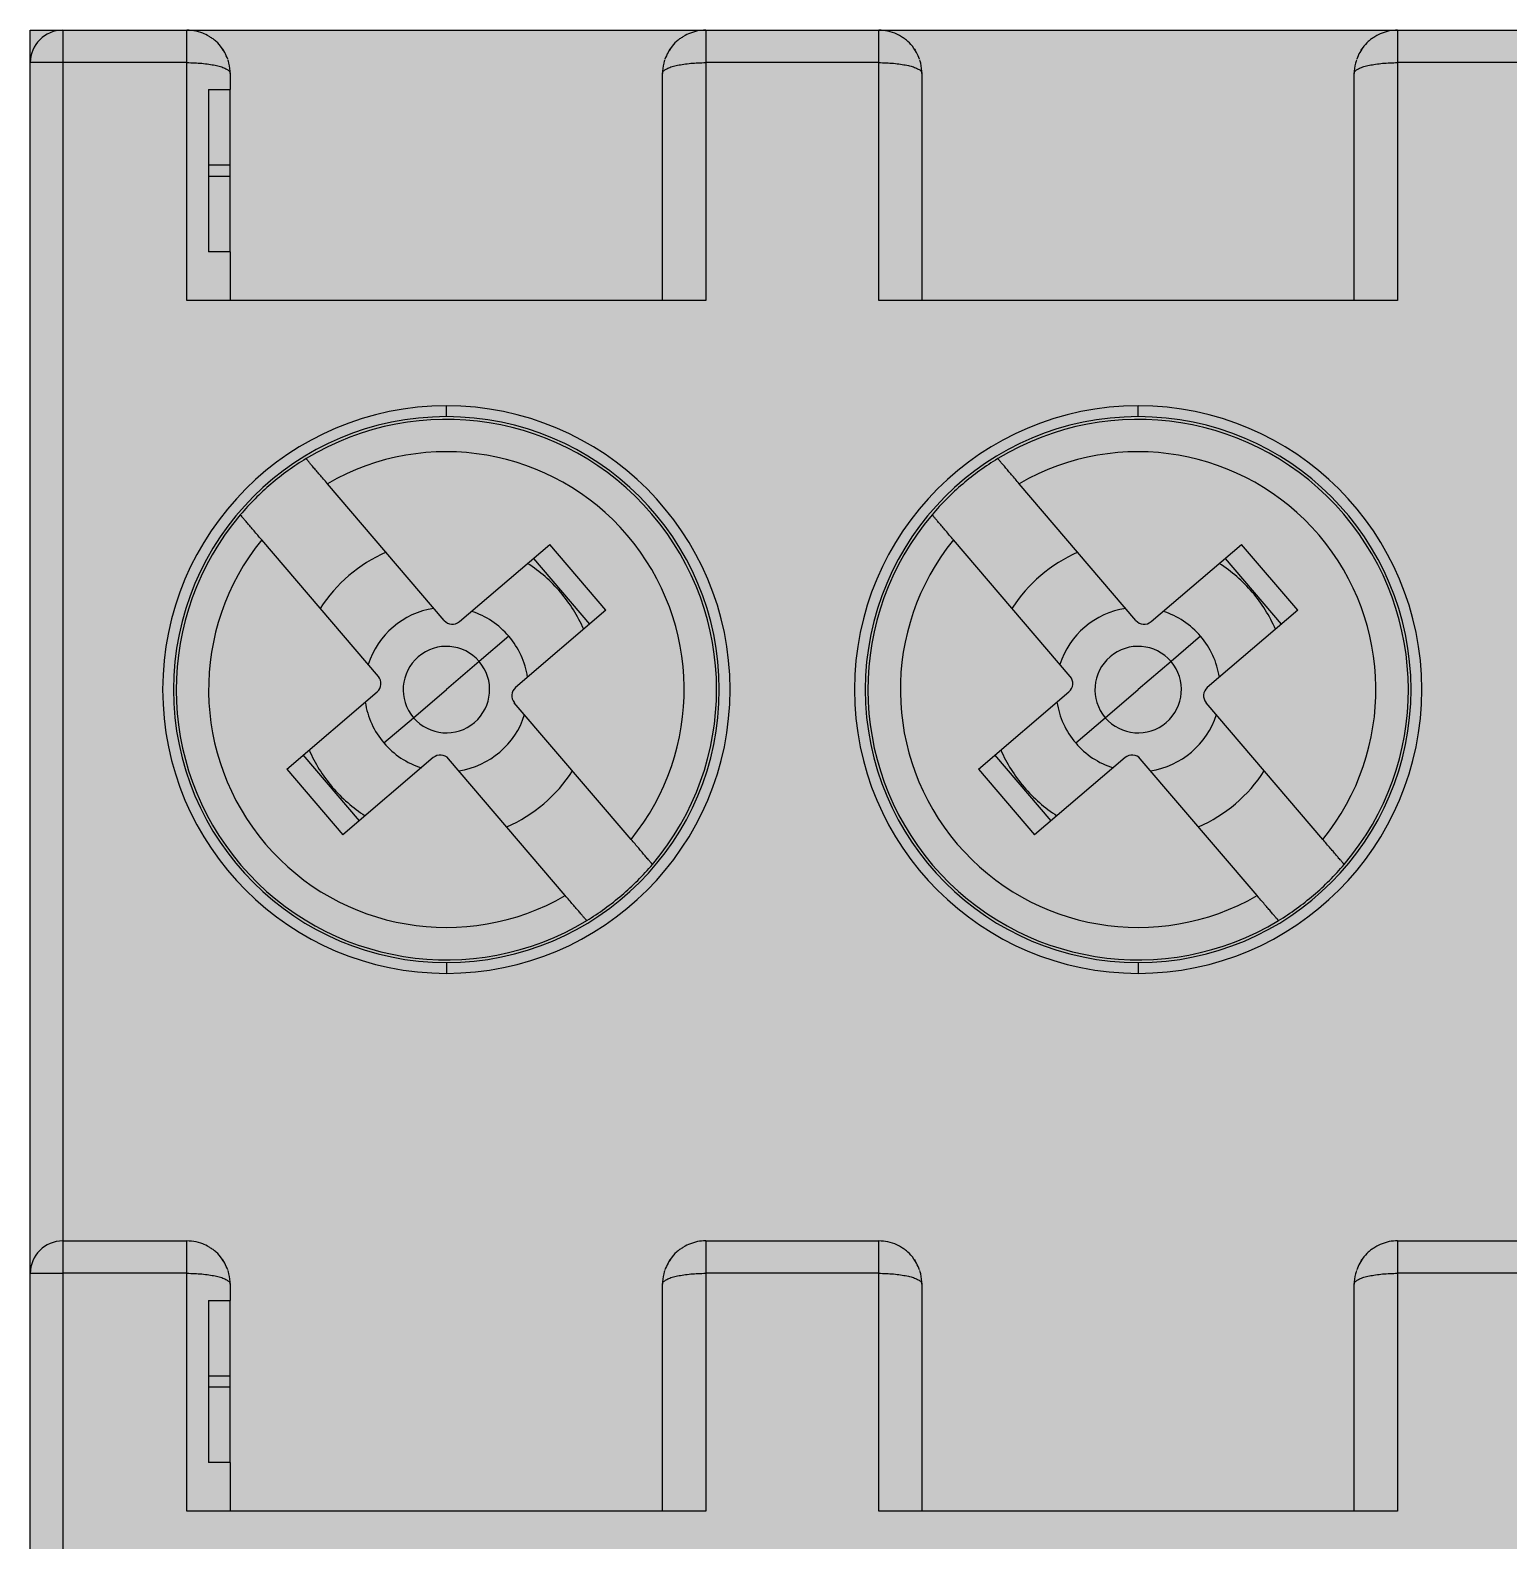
# Model space of a CAD drawing. Extents: x -20 to 2016, y -5898 to 916.
# Drawn here: x 982.65 to 996.33, y 103.18 to 117.16 of the extents above; entities that cross this region are included whole.
import ezdxf

# ---------------------------------------------------------------- set-up
doc = ezdxf.new("R2010")
doc.units = 0
doc.layers.add('MAIN-1', color=7, linetype='Continuous')
doc.layers.add('SYMS', color=7, linetype='Continuous')

msp = doc.modelspace()

# ---------------------------------------------------------------- hatches: boundary and pattern name
at = {"layer": 'SYMS', "true_color": 0x636466}
h = msp.add_hatch(color=251, dxfattribs=at)
h.dxf.hatch_style = 1
h.paths.add_polyline_path([(982.655, 38.159), (1009.555, 38.159), (1009.555, 117.159), (982.655, 117.159)])

# ---------------------------------------------------------------- linework, layer by layer
at = {"layer": 'MAIN-1'}
for p, q in [((982.955, 117.159), (982.955, 116.859)), ((982.955, 117.159), (984.105, 117.159)), ((984.105, 117.159), (988.905, 117.159)), ((984.126, 117.158), (984.105, 117.159)), ((984.105, 116.859), (984.105, 117.159)), ((984.148, 117.157), (984.126, 117.158)), ((984.169, 117.154), (984.148, 117.157)), ((984.19, 117.15), (984.169, 117.154)), ((984.211, 117.144), (984.19, 117.15)), ((984.232, 117.138), (984.211, 117.144)), ((984.253, 117.131), (984.232, 117.138)), ((984.265, 117.126), (984.253, 117.131)), ((984.278, 117.119), (984.265, 117.126)), ((984.296, 117.11), (984.278, 117.119)), ((984.315, 117.099), (984.296, 117.11)), ((988.713, 117.11), (988.694, 117.099)), ((988.731, 117.119), (988.713, 117.11)), ((988.744, 117.125), (988.731, 117.119)), ((988.754, 117.129), (988.744, 117.125)), ((988.772, 117.136), (988.754, 117.129)), ((988.79, 117.142), (988.772, 117.136)), ((988.809, 117.147), (988.79, 117.142)), ((988.828, 117.152), (988.809, 117.147)), ((988.847, 117.155), (988.828, 117.152)), ((988.866, 117.157), (988.847, 117.155)), ((988.885, 117.159), (988.866, 117.157)), ((988.905, 117.159), (988.885, 117.159)), ((988.905, 117.159), (990.505, 117.159)), ((988.905, 117.159), (988.905, 116.859)), ((990.505, 117.159), (995.305, 117.159)), ((990.526, 117.158), (990.505, 117.159)), ((990.505, 116.859), (990.505, 117.159)), ((990.548, 117.157), (990.526, 117.158)), ((990.569, 117.154), (990.548, 117.157)), ((990.59, 117.15), (990.569, 117.154)), ((990.611, 117.144), (990.59, 117.15)), ((990.632, 117.138), (990.611, 117.144)), ((990.653, 117.131), (990.632, 117.138)), ((990.665, 117.126), (990.653, 117.131)), ((990.678, 117.119), (990.665, 117.126)), ((990.696, 117.11), (990.678, 117.119)), ((990.715, 117.099), (990.696, 117.11)), ((995.113, 117.11), (995.094, 117.099)), ((995.131, 117.119), (995.113, 117.11)), ((995.144, 117.125), (995.131, 117.119)), ((995.154, 117.129), (995.144, 117.125)), ((995.172, 117.136), (995.154, 117.129)), ((995.19, 117.142), (995.172, 117.136)), ((995.209, 117.147), (995.19, 117.142)), ((995.228, 117.152), (995.209, 117.147)), ((995.247, 117.155), (995.228, 117.152)), ((995.266, 117.157), (995.247, 117.155)), ((995.285, 117.159), (995.266, 117.157)), ((995.305, 117.159), (995.285, 117.159)), ((995.305, 117.159), (996.905, 117.159)), ((995.305, 117.159), (995.305, 116.859)), ((984.324, 117.093), (984.315, 117.099)), ((984.331, 117.089), (984.324, 117.093)), ((984.339, 117.083), (984.331, 117.089)), ((984.346, 117.078), (984.339, 117.083)), ((984.354, 117.072), (984.346, 117.078)), ((984.361, 117.066), (984.354, 117.072)), ((984.368, 117.06), (984.361, 117.066)), ((984.375, 117.054), (984.368, 117.06)), ((984.389, 117.041), (984.375, 117.054)), ((984.402, 117.027), (984.389, 117.041)), ((984.416, 117.01), (984.402, 117.027)), ((984.431, 116.99), (984.416, 117.01)), ((984.441, 116.975), (984.431, 116.99)), ((984.445, 116.969), (984.435, 116.984)), ((984.435, 116.984), (984.441, 116.975)), ((984.454, 116.954), (984.445, 116.969)), ((988.564, 116.969), (988.556, 116.954)), ((988.574, 116.984), (988.564, 116.969)), ((988.578, 116.99), (988.568, 116.975)), ((988.568, 116.975), (988.574, 116.984)), ((988.594, 117.01), (988.578, 116.99)), ((988.607, 117.027), (988.594, 117.01)), ((988.62, 117.041), (988.607, 117.027)), ((988.634, 117.054), (988.62, 117.041)), ((988.641, 117.06), (988.634, 117.054)), ((988.648, 117.066), (988.641, 117.06)), ((988.656, 117.072), (988.648, 117.066)), ((988.663, 117.078), (988.656, 117.072)), ((988.67, 117.083), (988.663, 117.078)), ((988.678, 117.089), (988.67, 117.083)), ((988.685, 117.093), (988.678, 117.089)), ((988.694, 117.099), (988.685, 117.093)), ((990.724, 117.093), (990.715, 117.099)), ((990.731, 117.089), (990.724, 117.093)), ((990.739, 117.083), (990.731, 117.089)), ((990.746, 117.078), (990.739, 117.083)), ((990.754, 117.072), (990.746, 117.078)), ((990.761, 117.066), (990.754, 117.072)), ((990.768, 117.06), (990.761, 117.066)), ((990.775, 117.054), (990.768, 117.06)), ((990.789, 117.041), (990.775, 117.054)), ((990.802, 117.027), (990.789, 117.041)), ((990.816, 117.01), (990.802, 117.027)), ((990.831, 116.99), (990.816, 117.01)), ((990.841, 116.975), (990.831, 116.99)), ((990.845, 116.969), (990.835, 116.984)), ((990.835, 116.984), (990.841, 116.975)), ((990.854, 116.954), (990.845, 116.969)), ((994.964, 116.969), (994.956, 116.954)), ((994.974, 116.984), (994.964, 116.969)), ((994.978, 116.99), (994.968, 116.975)), ((994.968, 116.975), (994.974, 116.984)), ((994.994, 117.01), (994.978, 116.99)), ((995.007, 117.027), (994.994, 117.01)), ((995.02, 117.041), (995.007, 117.027)), ((995.034, 117.054), (995.02, 117.041)), ((995.041, 117.06), (995.034, 117.054)), ((995.048, 117.066), (995.041, 117.06)), ((995.056, 117.072), (995.048, 117.066)), ((995.063, 117.078), (995.056, 117.072)), ((995.07, 117.083), (995.063, 117.078)), ((995.078, 117.089), (995.07, 117.083)), ((995.085, 117.093), (995.078, 117.089)), ((995.094, 117.099), (995.085, 117.093)), ((982.955, 116.859), (982.655, 116.859)), ((982.955, 116.859), (982.955, 105.959)), ((984.105, 116.859), (982.955, 116.859)), ((984.105, 114.659), (984.105, 116.859)), ((984.105, 116.859), (984.122, 116.859)), ((984.122, 116.859), (984.14, 116.858)), ((984.14, 116.858), (984.157, 116.858)), ((984.157, 116.858), (984.175, 116.857)), ((984.175, 116.857), (984.192, 116.856)), ((984.192, 116.856), (984.209, 116.855)), ((984.209, 116.855), (984.226, 116.854)), ((984.226, 116.854), (984.243, 116.853)), ((984.243, 116.853), (984.259, 116.851)), ((984.259, 116.851), (984.276, 116.849)), ((984.276, 116.849), (984.292, 116.848)), ((984.292, 116.848), (984.307, 116.845)), ((984.307, 116.845), (984.322, 116.843)), ((984.322, 116.843), (984.337, 116.84)), ((984.337, 116.84), (984.351, 116.838)), ((984.351, 116.838), (984.365, 116.835)), ((984.365, 116.835), (984.379, 116.832)), ((984.379, 116.832), (984.391, 116.829)), ((984.391, 116.829), (984.404, 116.826)), ((984.404, 116.826), (984.415, 116.822)), ((984.462, 116.939), (984.454, 116.954)), ((984.469, 116.923), (984.462, 116.939)), ((984.476, 116.907), (984.469, 116.923)), ((984.482, 116.891), (984.476, 116.907)), ((984.488, 116.874), (984.484, 116.885)), ((984.493, 116.854), (984.488, 116.874)), ((984.498, 116.829), (984.493, 116.854)), ((984.502, 116.805), (984.498, 116.829)), ((988.511, 116.829), (988.507, 116.805)), ((988.516, 116.854), (988.511, 116.829)), ((988.521, 116.874), (988.516, 116.854)), ((988.525, 116.885), (988.521, 116.874)), ((988.533, 116.907), (988.527, 116.891)), ((988.54, 116.923), (988.533, 116.907)), ((988.547, 116.939), (988.54, 116.923)), ((988.556, 116.954), (988.547, 116.939)), ((988.594, 116.822), (988.606, 116.826)), ((988.606, 116.826), (988.618, 116.829)), ((988.618, 116.829), (988.631, 116.832)), ((988.631, 116.832), (988.644, 116.835)), ((988.644, 116.835), (988.658, 116.838)), ((988.658, 116.838), (988.672, 116.84)), ((988.672, 116.84), (988.687, 116.843)), ((988.687, 116.843), (988.702, 116.845)), ((988.702, 116.845), (988.718, 116.848)), ((988.718, 116.848), (988.734, 116.849)), ((988.734, 116.849), (988.75, 116.851)), ((988.75, 116.851), (988.766, 116.853)), ((988.766, 116.853), (988.783, 116.854)), ((988.783, 116.854), (988.8, 116.855)), ((988.8, 116.855), (988.817, 116.856)), ((988.817, 116.856), (988.834, 116.857)), ((988.834, 116.857), (988.852, 116.858)), ((988.852, 116.858), (988.869, 116.858)), ((988.869, 116.858), (988.887, 116.859)), ((988.887, 116.859), (988.905, 116.859)), ((990.505, 116.859), (988.905, 116.859)), ((988.905, 116.859), (988.905, 114.659)), ((990.505, 114.659), (990.505, 116.859)), ((990.505, 116.859), (990.522, 116.859)), ((990.522, 116.859), (990.54, 116.858)), ((990.54, 116.858), (990.557, 116.858)), ((990.557, 116.858), (990.575, 116.857)), ((990.575, 116.857), (990.592, 116.856)), ((990.592, 116.856), (990.609, 116.855)), ((990.609, 116.855), (990.626, 116.854)), ((990.626, 116.854), (990.643, 116.853)), ((990.643, 116.853), (990.659, 116.851)), ((990.659, 116.851), (990.676, 116.849)), ((990.676, 116.849), (990.692, 116.848)), ((990.692, 116.848), (990.707, 116.845)), ((990.707, 116.845), (990.722, 116.843)), ((990.722, 116.843), (990.737, 116.84)), ((990.737, 116.84), (990.751, 116.838)), ((990.751, 116.838), (990.765, 116.835)), ((990.765, 116.835), (990.779, 116.832)), ((990.779, 116.832), (990.791, 116.829)), ((990.791, 116.829), (990.804, 116.826)), ((990.804, 116.826), (990.815, 116.822)), ((990.862, 116.939), (990.854, 116.954)), ((990.869, 116.923), (990.862, 116.939)), ((990.876, 116.907), (990.869, 116.923)), ((990.882, 116.891), (990.876, 116.907)), ((990.888, 116.874), (990.884, 116.885)), ((990.893, 116.854), (990.888, 116.874)), ((990.898, 116.829), (990.893, 116.854)), ((990.902, 116.805), (990.898, 116.829)), ((994.911, 116.829), (994.907, 116.805)), ((994.916, 116.854), (994.911, 116.829)), ((994.921, 116.874), (994.916, 116.854)), ((994.925, 116.885), (994.921, 116.874)), ((994.933, 116.907), (994.927, 116.891)), ((994.94, 116.923), (994.933, 116.907)), ((994.947, 116.939), (994.94, 116.923)), ((994.956, 116.954), (994.947, 116.939)), ((994.994, 116.822), (995.006, 116.826)), ((995.006, 116.826), (995.018, 116.829)), ((995.018, 116.829), (995.031, 116.832)), ((995.031, 116.832), (995.044, 116.835)), ((995.044, 116.835), (995.058, 116.838)), ((995.058, 116.838), (995.072, 116.84)), ((995.072, 116.84), (995.087, 116.843)), ((995.087, 116.843), (995.102, 116.845)), ((995.102, 116.845), (995.118, 116.848)), ((995.118, 116.848), (995.134, 116.849)), ((995.134, 116.849), (995.15, 116.851)), ((995.15, 116.851), (995.166, 116.853)), ((995.166, 116.853), (995.183, 116.854)), ((995.183, 116.854), (995.2, 116.855)), ((995.2, 116.855), (995.217, 116.856)), ((995.217, 116.856), (995.234, 116.857)), ((995.234, 116.857), (995.252, 116.858)), ((995.252, 116.858), (995.269, 116.858)), ((995.269, 116.858), (995.287, 116.859)), ((995.287, 116.859), (995.305, 116.859)), ((996.905, 116.859), (995.305, 116.859)), ((995.305, 116.859), (995.305, 114.659)), ((984.415, 116.822), (984.426, 116.819)), ((984.426, 116.819), (984.437, 116.815)), ((984.437, 116.815), (984.446, 116.811)), ((984.446, 116.811), (984.455, 116.807)), ((984.455, 116.807), (984.464, 116.803)), ((984.464, 116.803), (984.471, 116.799)), ((984.471, 116.799), (984.478, 116.795)), ((984.478, 116.795), (984.484, 116.791)), ((984.484, 116.791), (984.49, 116.786)), ((984.49, 116.786), (984.494, 116.782)), ((984.494, 116.782), (984.498, 116.778)), ((984.498, 116.778), (984.501, 116.773)), ((984.501, 116.773), (984.503, 116.769)), ((984.504, 116.78), (984.502, 116.805)), ((984.503, 116.769), (984.504, 116.764)), ((984.505, 116.759), (984.504, 116.78)), ((984.504, 116.764), (984.505, 116.759)), ((984.505, 116.759), (984.505, 116.609)), ((988.507, 116.805), (988.505, 116.78)), ((988.505, 116.78), (988.505, 116.759)), ((988.505, 116.764), (988.506, 116.769)), ((988.505, 116.759), (988.505, 116.764)), ((988.505, 114.659), (988.505, 116.759)), ((988.506, 116.769), (988.508, 116.773)), ((988.508, 116.773), (988.511, 116.778)), ((988.511, 116.778), (988.515, 116.782)), ((988.515, 116.782), (988.519, 116.786)), ((988.519, 116.786), (988.525, 116.791)), ((988.525, 116.791), (988.531, 116.795)), ((988.531, 116.795), (988.538, 116.799)), ((988.538, 116.799), (988.545, 116.803)), ((988.545, 116.803), (988.554, 116.807)), ((988.554, 116.807), (988.563, 116.811)), ((988.563, 116.811), (988.572, 116.815)), ((988.572, 116.815), (988.583, 116.819)), ((988.583, 116.819), (988.594, 116.822)), ((990.815, 116.822), (990.826, 116.819)), ((990.826, 116.819), (990.837, 116.815)), ((990.837, 116.815), (990.846, 116.811)), ((990.846, 116.811), (990.855, 116.807)), ((990.855, 116.807), (990.864, 116.803)), ((990.864, 116.803), (990.871, 116.799)), ((990.871, 116.799), (990.878, 116.795)), ((990.878, 116.795), (990.884, 116.791)), ((990.884, 116.791), (990.89, 116.786)), ((990.89, 116.786), (990.894, 116.782)), ((990.894, 116.782), (990.898, 116.778)), ((990.898, 116.778), (990.901, 116.773)), ((990.901, 116.773), (990.903, 116.769)), ((990.904, 116.78), (990.902, 116.805)), ((990.903, 116.769), (990.904, 116.764)), ((990.905, 116.759), (990.904, 116.78)), ((990.904, 116.764), (990.905, 116.759)), ((990.905, 116.759), (990.905, 114.659)), ((994.907, 116.805), (994.905, 116.78)), ((994.905, 116.78), (994.905, 116.759)), ((994.905, 116.764), (994.906, 116.769)), ((994.905, 116.759), (994.905, 116.764)), ((994.905, 114.659), (994.905, 116.759)), ((994.906, 116.769), (994.908, 116.773)), ((994.908, 116.773), (994.911, 116.778)), ((994.911, 116.778), (994.915, 116.782)), ((994.915, 116.782), (994.919, 116.786)), ((994.919, 116.786), (994.925, 116.791)), ((994.925, 116.791), (994.931, 116.795)), ((994.931, 116.795), (994.938, 116.799)), ((994.938, 116.799), (994.945, 116.803)), ((994.945, 116.803), (994.954, 116.807)), ((994.954, 116.807), (994.963, 116.811)), ((994.963, 116.811), (994.972, 116.815)), ((994.972, 116.815), (994.983, 116.819)), ((994.983, 116.819), (994.994, 116.822)), ((984.305, 116.609), (984.305, 115.109)), ((984.305, 116.609), (984.505, 116.609)), ((984.505, 115.909), (984.505, 116.609)), ((984.505, 115.909), (984.305, 115.909)), ((984.505, 115.809), (984.505, 115.909)), ((984.305, 115.809), (984.505, 115.809)), ((984.505, 115.109), (984.505, 115.809)), ((984.505, 115.109), (984.305, 115.109)), ((984.505, 115.109), (984.505, 114.659)), ((988.905, 114.659), (984.105, 114.659)), ((995.305, 114.659), (990.505, 114.659)), ((986.505, 113.584), (986.505, 113.684)), ((992.905, 113.584), (992.905, 113.684)), ((985.207, 113.195), (985.207, 113.196)), ((985.208, 113.194), (985.207, 113.195)), ((985.207, 113.195), (985.207, 113.195)), ((985.21, 113.192), (985.208, 113.194)), ((985.211, 113.19), (985.21, 113.192)), ((991.607, 113.195), (991.607, 113.196)), ((991.608, 113.194), (991.607, 113.195)), ((991.607, 113.195), (991.607, 113.195)), ((991.61, 113.192), (991.608, 113.194)), ((991.611, 113.19), (991.61, 113.192)), ((985.214, 113.187), (985.211, 113.19)), ((985.216, 113.184), (985.214, 113.187)), ((985.219, 113.181), (985.216, 113.184)), ((985.222, 113.177), (985.219, 113.181)), ((985.226, 113.173), (985.222, 113.177)), ((985.23, 113.168), (985.226, 113.173)), ((985.234, 113.163), (985.23, 113.168)), ((985.239, 113.158), (985.234, 113.163)), ((985.244, 113.152), (985.239, 113.158)), ((985.249, 113.146), (985.244, 113.152)), ((985.255, 113.139), (985.249, 113.146)), ((985.261, 113.132), (985.255, 113.139)), ((985.267, 113.125), (985.261, 113.132)), ((985.274, 113.117), (985.267, 113.125)), ((985.28, 113.109), (985.274, 113.117)), ((985.288, 113.101), (985.28, 113.109)), ((985.295, 113.092), (985.288, 113.101)), ((985.302, 113.083), (985.295, 113.092)), ((985.31, 113.074), (985.302, 113.083)), ((985.318, 113.065), (985.31, 113.074)), ((985.326, 113.056), (985.318, 113.065)), ((985.334, 113.046), (985.326, 113.056)), ((991.614, 113.187), (991.611, 113.19)), ((991.616, 113.184), (991.614, 113.187)), ((991.619, 113.181), (991.616, 113.184)), ((991.622, 113.177), (991.619, 113.181)), ((991.626, 113.173), (991.622, 113.177)), ((991.63, 113.168), (991.626, 113.173)), ((991.634, 113.163), (991.63, 113.168)), ((991.639, 113.158), (991.634, 113.163)), ((991.644, 113.152), (991.639, 113.158)), ((991.649, 113.146), (991.644, 113.152)), ((991.655, 113.139), (991.649, 113.146)), ((991.661, 113.132), (991.655, 113.139)), ((991.667, 113.125), (991.661, 113.132)), ((991.674, 113.117), (991.667, 113.125)), ((991.68, 113.109), (991.674, 113.117)), ((991.687, 113.101), (991.68, 113.109)), ((991.695, 113.092), (991.687, 113.101)), ((991.702, 113.084), (991.695, 113.092)), ((991.71, 113.075), (991.702, 113.084)), ((991.718, 113.065), (991.71, 113.075)), ((991.726, 113.056), (991.718, 113.065)), ((991.734, 113.046), (991.726, 113.056)), ((985.342, 113.037), (985.334, 113.046)), ((985.351, 113.027), (985.342, 113.037)), ((985.359, 113.017), (985.351, 113.027)), ((985.368, 113.007), (985.359, 113.017)), ((985.377, 112.996), (985.368, 113.007)), ((985.386, 112.986), (985.377, 112.996)), ((985.395, 112.975), (985.386, 112.986)), ((985.404, 112.964), (985.395, 112.975)), ((986.484, 111.699), (985.404, 112.964)), ((991.743, 113.036), (991.734, 113.046)), ((991.751, 113.026), (991.743, 113.036)), ((991.76, 113.016), (991.751, 113.026)), ((991.769, 113.006), (991.76, 113.016)), ((991.777, 112.995), (991.769, 113.006)), ((991.786, 112.985), (991.777, 112.995)), ((991.795, 112.975), (991.786, 112.985)), ((991.804, 112.964), (991.795, 112.975)), ((992.884, 111.699), (991.804, 112.964)), ((984.599, 112.675), (984.598, 112.676)), ((984.598, 112.676), (984.598, 112.676)), ((984.6, 112.674), (984.599, 112.675)), ((984.601, 112.673), (984.6, 112.674)), ((984.603, 112.67), (984.601, 112.673)), ((984.605, 112.668), (984.603, 112.67)), ((984.608, 112.665), (984.605, 112.668)), ((984.611, 112.662), (984.608, 112.665)), ((984.614, 112.658), (984.611, 112.662)), ((984.617, 112.654), (984.614, 112.658)), ((984.621, 112.649), (984.617, 112.654)), ((984.626, 112.644), (984.621, 112.649)), ((984.63, 112.638), (984.626, 112.644)), ((984.635, 112.633), (984.63, 112.638)), ((990.999, 112.675), (990.998, 112.676)), ((990.998, 112.676), (990.998, 112.676)), ((991, 112.674), (990.999, 112.675)), ((991.001, 112.673), (991, 112.674)), ((991.003, 112.67), (991.001, 112.673)), ((991.005, 112.668), (991.003, 112.67)), ((991.008, 112.665), (991.005, 112.668)), ((991.011, 112.662), (991.008, 112.665)), ((991.014, 112.658), (991.011, 112.662)), ((991.017, 112.654), (991.014, 112.658)), ((991.021, 112.649), (991.017, 112.654)), ((991.026, 112.644), (991.021, 112.649)), ((991.03, 112.638), (991.026, 112.644)), ((991.035, 112.633), (991.03, 112.638)), ((984.641, 112.626), (984.635, 112.633)), ((984.646, 112.62), (984.641, 112.626)), ((984.652, 112.613), (984.646, 112.62)), ((984.659, 112.605), (984.652, 112.613)), ((984.665, 112.598), (984.659, 112.605)), ((984.672, 112.59), (984.665, 112.598)), ((984.679, 112.581), (984.672, 112.59)), ((984.686, 112.573), (984.679, 112.581)), ((984.694, 112.564), (984.686, 112.573)), ((984.702, 112.555), (984.694, 112.564)), ((984.709, 112.546), (984.702, 112.555)), ((984.717, 112.536), (984.709, 112.546)), ((984.726, 112.527), (984.717, 112.536)), ((984.734, 112.517), (984.726, 112.527)), ((984.742, 112.507), (984.734, 112.517)), ((984.751, 112.497), (984.742, 112.507)), ((984.76, 112.487), (984.751, 112.497)), ((991.041, 112.626), (991.035, 112.633)), ((991.046, 112.62), (991.041, 112.626)), ((991.052, 112.613), (991.046, 112.62)), ((991.059, 112.605), (991.052, 112.613)), ((991.065, 112.598), (991.059, 112.605)), ((991.072, 112.59), (991.065, 112.598)), ((991.079, 112.582), (991.072, 112.59)), ((991.086, 112.573), (991.079, 112.582)), ((991.094, 112.564), (991.086, 112.573)), ((991.101, 112.555), (991.094, 112.564)), ((991.109, 112.546), (991.101, 112.555)), ((991.117, 112.536), (991.109, 112.546)), ((991.126, 112.527), (991.117, 112.536)), ((991.134, 112.517), (991.126, 112.527)), ((991.143, 112.507), (991.134, 112.517)), ((991.151, 112.497), (991.143, 112.507)), ((991.16, 112.486), (991.151, 112.497)), ((984.768, 112.477), (984.76, 112.487)), ((984.777, 112.466), (984.768, 112.477)), ((984.786, 112.456), (984.777, 112.466)), ((984.796, 112.445), (984.786, 112.456)), ((985.876, 111.18), (984.796, 112.445)), ((986.625, 111.688), (987.462, 112.402)), ((987.981, 111.794), (987.462, 112.402)), ((991.169, 112.476), (991.16, 112.486)), ((991.178, 112.466), (991.169, 112.476)), ((991.187, 112.455), (991.178, 112.466)), ((991.196, 112.445), (991.187, 112.455)), ((992.276, 111.18), (991.196, 112.445)), ((993.025, 111.688), (993.862, 112.402)), ((994.381, 111.794), (993.862, 112.402)), ((987.31, 112.272), (987.829, 111.664)), ((993.71, 112.272), (994.229, 111.664)), ((987.981, 111.794), (987.145, 111.079)), ((994.381, 111.794), (993.545, 111.079)), ((987.082, 111.552), (986.809, 111.319)), ((993.482, 111.552), (993.209, 111.319)), ((986.809, 111.319), (986.505, 111.059)), ((993.209, 111.319), (992.905, 111.059)), ((985.028, 110.324), (985.865, 111.039)), ((986.2, 110.799), (986.505, 111.059)), ((991.428, 110.324), (992.265, 111.039)), ((992.6, 110.799), (992.905, 111.059)), ((988.213, 109.673), (987.133, 110.938)), ((994.613, 109.673), (993.533, 110.938)), ((985.927, 110.566), (986.2, 110.799)), ((992.327, 110.566), (992.6, 110.799)), ((985.7, 109.846), (985.18, 110.454)), ((986.384, 110.43), (985.547, 109.716)), ((987.605, 109.154), (986.525, 110.419)), ((992.1, 109.846), (991.58, 110.454)), ((992.784, 110.43), (991.947, 109.716)), ((994.005, 109.154), (992.925, 110.419)), ((985.028, 110.324), (985.547, 109.716)), ((991.428, 110.324), (991.947, 109.716)), ((988.223, 109.662), (988.213, 109.673)), ((988.232, 109.652), (988.223, 109.662)), ((988.241, 109.641), (988.232, 109.652)), ((988.25, 109.631), (988.241, 109.641)), ((988.258, 109.621), (988.25, 109.631)), ((988.267, 109.611), (988.258, 109.621)), ((988.275, 109.601), (988.267, 109.611)), ((988.284, 109.591), (988.275, 109.601)), ((988.292, 109.582), (988.284, 109.591)), ((988.3, 109.572), (988.292, 109.582)), ((988.308, 109.563), (988.3, 109.572)), ((988.315, 109.554), (988.308, 109.563)), ((994.622, 109.663), (994.613, 109.673)), ((994.631, 109.652), (994.622, 109.663)), ((994.64, 109.642), (994.631, 109.652)), ((994.649, 109.632), (994.64, 109.642)), ((994.658, 109.621), (994.649, 109.632)), ((994.667, 109.611), (994.658, 109.621)), ((994.675, 109.601), (994.667, 109.611)), ((994.683, 109.591), (994.675, 109.601)), ((994.692, 109.582), (994.683, 109.591)), ((994.7, 109.572), (994.692, 109.582)), ((994.708, 109.563), (994.7, 109.572)), ((994.716, 109.554), (994.708, 109.563)), ((988.323, 109.545), (988.315, 109.554)), ((988.33, 109.537), (988.323, 109.545)), ((988.337, 109.528), (988.33, 109.537)), ((988.344, 109.52), (988.337, 109.528)), ((988.351, 109.513), (988.344, 109.52)), ((988.357, 109.505), (988.351, 109.513)), ((988.363, 109.498), (988.357, 109.505)), ((988.369, 109.492), (988.363, 109.498)), ((988.374, 109.485), (988.369, 109.492)), ((988.379, 109.48), (988.374, 109.485)), ((988.384, 109.474), (988.379, 109.48)), ((988.388, 109.469), (988.384, 109.474)), ((988.392, 109.464), (988.388, 109.469)), ((988.395, 109.46), (988.392, 109.464)), ((988.399, 109.456), (988.395, 109.46)), ((988.402, 109.453), (988.399, 109.456)), ((988.404, 109.45), (988.402, 109.453)), ((988.406, 109.447), (988.404, 109.45)), ((988.408, 109.445), (988.406, 109.447)), ((988.409, 109.444), (988.408, 109.445)), ((988.41, 109.443), (988.409, 109.444)), ((988.411, 109.442), (988.41, 109.443)), ((988.411, 109.442), (988.411, 109.442)), ((994.723, 109.545), (994.716, 109.554)), ((994.73, 109.536), (994.723, 109.545)), ((994.737, 109.528), (994.73, 109.536)), ((994.744, 109.52), (994.737, 109.528)), ((994.751, 109.513), (994.744, 109.52)), ((994.757, 109.505), (994.751, 109.513)), ((994.763, 109.498), (994.757, 109.505)), ((994.768, 109.492), (994.763, 109.498)), ((994.774, 109.485), (994.768, 109.492)), ((994.779, 109.48), (994.774, 109.485)), ((994.783, 109.474), (994.779, 109.48)), ((994.788, 109.469), (994.783, 109.474)), ((994.792, 109.464), (994.788, 109.469)), ((994.795, 109.46), (994.792, 109.464)), ((994.799, 109.456), (994.795, 109.46)), ((994.802, 109.453), (994.799, 109.456)), ((994.804, 109.45), (994.802, 109.453)), ((994.806, 109.447), (994.804, 109.45)), ((994.808, 109.445), (994.806, 109.447)), ((994.809, 109.444), (994.808, 109.445)), ((994.81, 109.443), (994.809, 109.444)), ((994.811, 109.442), (994.81, 109.443)), ((994.811, 109.442), (994.811, 109.442)), ((987.614, 109.143), (987.605, 109.154)), ((987.623, 109.132), (987.614, 109.143)), ((994.014, 109.143), (994.005, 109.154)), ((994.023, 109.133), (994.014, 109.143)), ((987.632, 109.122), (987.623, 109.132)), ((987.641, 109.111), (987.632, 109.122)), ((987.65, 109.101), (987.641, 109.111)), ((987.658, 109.091), (987.65, 109.101)), ((987.667, 109.081), (987.658, 109.091)), ((987.675, 109.072), (987.667, 109.081)), ((987.683, 109.062), (987.675, 109.072)), ((987.691, 109.053), (987.683, 109.062)), ((987.699, 109.044), (987.691, 109.053)), ((987.707, 109.034), (987.699, 109.044)), ((987.714, 109.026), (987.707, 109.034)), ((987.722, 109.017), (987.714, 109.026)), ((987.729, 109.009), (987.722, 109.017)), ((987.736, 109.001), (987.729, 109.009)), ((987.742, 108.993), (987.736, 109.001)), ((994.032, 109.122), (994.023, 109.133)), ((994.041, 109.112), (994.032, 109.122)), ((994.049, 109.102), (994.041, 109.112)), ((994.058, 109.092), (994.049, 109.102)), ((994.067, 109.082), (994.058, 109.092)), ((994.075, 109.072), (994.067, 109.082)), ((994.083, 109.062), (994.075, 109.072)), ((994.091, 109.053), (994.083, 109.062)), ((994.099, 109.043), (994.091, 109.053)), ((994.107, 109.034), (994.099, 109.043)), ((994.115, 109.025), (994.107, 109.034)), ((994.122, 109.017), (994.115, 109.025)), ((994.129, 109.009), (994.122, 109.017)), ((994.136, 109.001), (994.129, 109.009)), ((994.142, 108.993), (994.136, 109.001)), ((987.748, 108.986), (987.742, 108.993)), ((987.754, 108.979), (987.748, 108.986)), ((987.76, 108.972), (987.754, 108.979)), ((987.765, 108.966), (987.76, 108.972)), ((987.77, 108.96), (987.765, 108.966)), ((987.775, 108.955), (987.77, 108.96)), ((987.779, 108.95), (987.775, 108.955)), ((987.783, 108.945), (987.779, 108.95)), ((987.787, 108.941), (987.783, 108.945)), ((987.79, 108.937), (987.787, 108.941)), ((987.793, 108.934), (987.79, 108.937)), ((987.796, 108.931), (987.793, 108.934)), ((987.798, 108.928), (987.796, 108.931)), ((987.799, 108.926), (987.798, 108.928)), ((987.801, 108.924), (987.799, 108.926)), ((987.802, 108.923), (987.801, 108.924)), ((987.803, 108.922), (987.802, 108.923)), ((987.802, 108.923), (987.802, 108.923)), ((994.148, 108.986), (994.142, 108.993)), ((994.154, 108.979), (994.148, 108.986)), ((994.16, 108.972), (994.154, 108.979)), ((994.165, 108.966), (994.16, 108.972)), ((994.17, 108.96), (994.165, 108.966)), ((994.175, 108.955), (994.17, 108.96)), ((994.179, 108.95), (994.175, 108.955)), ((994.183, 108.945), (994.179, 108.95)), ((994.187, 108.941), (994.183, 108.945)), ((994.19, 108.937), (994.187, 108.941)), ((994.193, 108.933), (994.19, 108.937)), ((994.196, 108.931), (994.193, 108.933)), ((994.198, 108.928), (994.196, 108.931)), ((994.199, 108.926), (994.198, 108.928)), ((994.201, 108.924), (994.199, 108.926)), ((994.202, 108.923), (994.201, 108.924)), ((994.203, 108.922), (994.202, 108.923)), ((994.202, 108.923), (994.202, 108.923)), ((986.505, 108.534), (986.505, 108.434)), ((992.905, 108.534), (992.905, 108.434)), ((982.955, 105.959), (982.955, 105.659)), ((982.955, 105.959), (984.105, 105.959)), ((984.105, 105.659), (984.105, 105.959)), ((984.126, 105.958), (984.105, 105.959)), ((984.148, 105.957), (984.126, 105.958)), ((984.169, 105.954), (984.148, 105.957)), ((984.19, 105.95), (984.169, 105.954)), ((984.211, 105.944), (984.19, 105.95)), ((984.232, 105.938), (984.211, 105.944)), ((984.253, 105.931), (984.232, 105.938)), ((984.265, 105.926), (984.253, 105.931)), ((984.278, 105.919), (984.265, 105.926)), ((988.744, 105.925), (988.731, 105.919)), ((988.754, 105.929), (988.744, 105.925)), ((988.772, 105.936), (988.754, 105.929)), ((988.79, 105.942), (988.772, 105.936)), ((988.809, 105.947), (988.79, 105.942)), ((988.828, 105.952), (988.809, 105.947)), ((988.847, 105.955), (988.828, 105.952)), ((988.866, 105.957), (988.847, 105.955)), ((988.885, 105.959), (988.866, 105.957)), ((988.905, 105.959), (988.885, 105.959)), ((988.905, 105.959), (990.505, 105.959)), ((988.905, 105.959), (988.905, 105.659)), ((990.526, 105.958), (990.505, 105.959)), ((990.505, 105.659), (990.505, 105.959)), ((990.548, 105.957), (990.526, 105.958)), ((990.569, 105.954), (990.548, 105.957)), ((990.59, 105.95), (990.569, 105.954)), ((990.611, 105.944), (990.59, 105.95)), ((990.632, 105.938), (990.611, 105.944)), ((990.653, 105.931), (990.632, 105.938)), ((990.665, 105.926), (990.653, 105.931)), ((990.678, 105.919), (990.665, 105.926)), ((995.144, 105.925), (995.131, 105.919)), ((995.154, 105.929), (995.144, 105.925)), ((995.172, 105.936), (995.154, 105.929)), ((995.19, 105.942), (995.172, 105.936)), ((995.209, 105.947), (995.19, 105.942)), ((995.228, 105.952), (995.209, 105.947)), ((995.247, 105.955), (995.228, 105.952)), ((995.266, 105.957), (995.247, 105.955)), ((995.285, 105.959), (995.266, 105.957)), ((995.305, 105.959), (995.285, 105.959)), ((995.305, 105.959), (996.905, 105.959)), ((995.305, 105.959), (995.305, 105.659)), ((984.296, 105.91), (984.278, 105.919)), ((984.315, 105.899), (984.296, 105.91)), ((984.324, 105.893), (984.315, 105.899)), ((984.331, 105.889), (984.324, 105.893)), ((984.339, 105.883), (984.331, 105.889)), ((984.346, 105.878), (984.339, 105.883)), ((984.354, 105.872), (984.346, 105.878)), ((984.361, 105.866), (984.354, 105.872)), ((984.368, 105.86), (984.361, 105.866)), ((984.375, 105.854), (984.368, 105.86)), ((984.389, 105.841), (984.375, 105.854)), ((984.402, 105.827), (984.389, 105.841)), ((984.416, 105.81), (984.402, 105.827)), ((984.431, 105.79), (984.416, 105.81)), ((984.441, 105.775), (984.431, 105.79)), ((988.578, 105.79), (988.568, 105.775)), ((988.594, 105.81), (988.578, 105.79)), ((988.607, 105.827), (988.594, 105.81)), ((988.62, 105.841), (988.607, 105.827)), ((988.634, 105.854), (988.62, 105.841)), ((988.641, 105.86), (988.634, 105.854)), ((988.648, 105.866), (988.641, 105.86)), ((988.656, 105.872), (988.648, 105.866)), ((988.663, 105.878), (988.656, 105.872)), ((988.67, 105.883), (988.663, 105.878)), ((988.678, 105.889), (988.67, 105.883)), ((988.685, 105.893), (988.678, 105.889)), ((988.694, 105.899), (988.685, 105.893)), ((988.713, 105.91), (988.694, 105.899)), ((988.731, 105.919), (988.713, 105.91)), ((990.696, 105.91), (990.678, 105.919)), ((990.715, 105.899), (990.696, 105.91)), ((990.724, 105.893), (990.715, 105.899)), ((990.731, 105.889), (990.724, 105.893)), ((990.739, 105.883), (990.731, 105.889)), ((990.746, 105.878), (990.739, 105.883)), ((990.754, 105.872), (990.746, 105.878)), ((990.761, 105.866), (990.754, 105.872)), ((990.768, 105.86), (990.761, 105.866)), ((990.775, 105.854), (990.768, 105.86)), ((990.789, 105.841), (990.775, 105.854)), ((990.802, 105.827), (990.789, 105.841)), ((990.816, 105.81), (990.802, 105.827)), ((990.831, 105.79), (990.816, 105.81)), ((990.841, 105.775), (990.831, 105.79)), ((994.978, 105.79), (994.968, 105.775)), ((994.994, 105.81), (994.978, 105.79)), ((995.007, 105.827), (994.994, 105.81)), ((995.02, 105.841), (995.007, 105.827)), ((995.034, 105.854), (995.02, 105.841)), ((995.041, 105.86), (995.034, 105.854)), ((995.048, 105.866), (995.041, 105.86)), ((995.056, 105.872), (995.048, 105.866)), ((995.063, 105.878), (995.056, 105.872)), ((995.07, 105.883), (995.063, 105.878)), ((995.078, 105.889), (995.07, 105.883)), ((995.085, 105.893), (995.078, 105.889)), ((995.094, 105.899), (995.085, 105.893)), ((995.113, 105.91), (995.094, 105.899)), ((995.131, 105.919), (995.113, 105.91)), ((982.655, 105.659), (982.955, 105.659)), ((982.955, 105.659), (982.955, 96.059)), ((984.105, 105.659), (982.955, 105.659)), ((984.105, 103.459), (984.105, 105.659)), ((984.105, 105.659), (984.122, 105.659)), ((984.122, 105.659), (984.14, 105.658)), ((984.14, 105.658), (984.157, 105.658)), ((984.157, 105.658), (984.175, 105.657)), ((984.175, 105.657), (984.192, 105.656)), ((984.192, 105.656), (984.209, 105.655)), ((984.209, 105.655), (984.226, 105.654)), ((984.226, 105.654), (984.243, 105.653)), ((984.243, 105.653), (984.259, 105.651)), ((984.259, 105.651), (984.276, 105.649)), ((984.276, 105.649), (984.292, 105.648)), ((984.292, 105.648), (984.307, 105.645)), ((984.445, 105.769), (984.435, 105.784)), ((984.435, 105.784), (984.441, 105.775)), ((984.454, 105.754), (984.445, 105.769)), ((984.462, 105.739), (984.454, 105.754)), ((984.469, 105.723), (984.462, 105.739)), ((984.476, 105.707), (984.469, 105.723)), ((984.482, 105.691), (984.476, 105.707)), ((984.488, 105.674), (984.484, 105.685)), ((984.493, 105.654), (984.488, 105.674)), ((984.498, 105.629), (984.493, 105.654)), ((988.516, 105.654), (988.511, 105.629)), ((988.521, 105.674), (988.516, 105.654)), ((988.525, 105.685), (988.521, 105.674)), ((988.533, 105.707), (988.527, 105.691)), ((988.54, 105.723), (988.533, 105.707)), ((988.547, 105.739), (988.54, 105.723)), ((988.556, 105.754), (988.547, 105.739)), ((988.564, 105.769), (988.556, 105.754)), ((988.574, 105.784), (988.564, 105.769)), ((988.568, 105.775), (988.574, 105.784)), ((988.702, 105.645), (988.718, 105.648)), ((988.718, 105.648), (988.734, 105.649)), ((988.734, 105.649), (988.75, 105.651)), ((988.75, 105.651), (988.766, 105.653)), ((988.766, 105.653), (988.783, 105.654)), ((988.783, 105.654), (988.8, 105.655)), ((988.8, 105.655), (988.817, 105.656)), ((988.817, 105.656), (988.834, 105.657)), ((988.834, 105.657), (988.852, 105.658)), ((988.852, 105.658), (988.869, 105.658)), ((988.869, 105.658), (988.887, 105.659)), ((988.887, 105.659), (988.905, 105.659)), ((990.505, 105.659), (988.905, 105.659)), ((988.905, 105.659), (988.905, 103.459)), ((990.505, 103.459), (990.505, 105.659)), ((990.505, 105.659), (990.522, 105.659)), ((990.522, 105.659), (990.54, 105.658)), ((990.54, 105.658), (990.557, 105.658)), ((990.557, 105.658), (990.575, 105.657)), ((990.575, 105.657), (990.592, 105.656)), ((990.592, 105.656), (990.609, 105.655)), ((990.609, 105.655), (990.626, 105.654)), ((990.626, 105.654), (990.643, 105.653)), ((990.643, 105.653), (990.659, 105.651)), ((990.659, 105.651), (990.676, 105.649)), ((990.676, 105.649), (990.692, 105.648)), ((990.692, 105.648), (990.707, 105.645)), ((990.845, 105.769), (990.835, 105.784)), ((990.835, 105.784), (990.841, 105.775)), ((990.854, 105.754), (990.845, 105.769)), ((990.862, 105.739), (990.854, 105.754)), ((990.869, 105.723), (990.862, 105.739)), ((990.876, 105.707), (990.869, 105.723)), ((990.882, 105.691), (990.876, 105.707)), ((990.888, 105.674), (990.884, 105.685)), ((990.893, 105.654), (990.888, 105.674)), ((990.898, 105.629), (990.893, 105.654)), ((994.916, 105.654), (994.911, 105.629)), ((994.921, 105.674), (994.916, 105.654)), ((994.925, 105.685), (994.921, 105.674)), ((994.933, 105.707), (994.927, 105.691)), ((994.94, 105.723), (994.933, 105.707)), ((994.947, 105.739), (994.94, 105.723)), ((994.956, 105.754), (994.947, 105.739)), ((994.964, 105.769), (994.956, 105.754)), ((994.974, 105.784), (994.964, 105.769)), ((994.968, 105.775), (994.974, 105.784)), ((995.102, 105.645), (995.118, 105.648)), ((995.118, 105.648), (995.134, 105.649)), ((995.134, 105.649), (995.15, 105.651)), ((995.15, 105.651), (995.166, 105.653)), ((995.166, 105.653), (995.183, 105.654)), ((995.183, 105.654), (995.2, 105.655)), ((995.2, 105.655), (995.217, 105.656)), ((995.217, 105.656), (995.234, 105.657)), ((995.234, 105.657), (995.252, 105.658)), ((995.252, 105.658), (995.269, 105.658)), ((995.269, 105.658), (995.287, 105.659)), ((995.287, 105.659), (995.305, 105.659)), ((996.905, 105.659), (995.305, 105.659)), ((995.305, 105.659), (995.305, 103.459)), ((984.307, 105.645), (984.322, 105.643)), ((984.322, 105.643), (984.337, 105.64)), ((984.337, 105.64), (984.351, 105.638)), ((984.351, 105.638), (984.365, 105.635)), ((984.365, 105.635), (984.379, 105.632)), ((984.379, 105.632), (984.391, 105.629)), ((984.391, 105.629), (984.404, 105.626)), ((984.404, 105.626), (984.415, 105.622)), ((984.415, 105.622), (984.426, 105.619)), ((984.426, 105.619), (984.437, 105.615)), ((984.437, 105.615), (984.446, 105.611)), ((984.446, 105.611), (984.455, 105.607)), ((984.455, 105.607), (984.464, 105.603)), ((984.464, 105.603), (984.471, 105.599)), ((984.471, 105.599), (984.478, 105.595)), ((984.478, 105.595), (984.484, 105.591)), ((984.484, 105.591), (984.49, 105.586)), ((984.49, 105.586), (984.494, 105.582)), ((984.494, 105.582), (984.498, 105.578)), ((984.502, 105.605), (984.498, 105.629)), ((984.498, 105.578), (984.501, 105.573)), ((984.501, 105.573), (984.503, 105.569)), ((984.504, 105.58), (984.502, 105.605)), ((984.503, 105.569), (984.504, 105.564)), ((984.505, 105.559), (984.504, 105.58)), ((984.504, 105.564), (984.505, 105.559)), ((984.505, 105.559), (984.505, 105.409)), ((988.507, 105.605), (988.505, 105.58)), ((988.505, 105.58), (988.505, 105.559)), ((988.505, 105.564), (988.506, 105.569)), ((988.505, 105.559), (988.505, 105.564)), ((988.505, 103.459), (988.505, 105.559)), ((988.506, 105.569), (988.508, 105.573)), ((988.511, 105.629), (988.507, 105.605)), ((988.508, 105.573), (988.511, 105.578)), ((988.511, 105.578), (988.515, 105.582)), ((988.515, 105.582), (988.519, 105.586)), ((988.519, 105.586), (988.525, 105.591)), ((988.525, 105.591), (988.531, 105.595)), ((988.531, 105.595), (988.538, 105.599)), ((988.538, 105.599), (988.545, 105.603)), ((988.545, 105.603), (988.554, 105.607)), ((988.554, 105.607), (988.563, 105.611)), ((988.563, 105.611), (988.572, 105.615)), ((988.572, 105.615), (988.583, 105.619)), ((988.583, 105.619), (988.594, 105.622)), ((988.594, 105.622), (988.606, 105.626)), ((988.606, 105.626), (988.618, 105.629)), ((988.618, 105.629), (988.631, 105.632)), ((988.631, 105.632), (988.644, 105.635)), ((988.644, 105.635), (988.658, 105.638)), ((988.658, 105.638), (988.672, 105.64)), ((988.672, 105.64), (988.687, 105.643)), ((988.687, 105.643), (988.702, 105.645)), ((990.707, 105.645), (990.722, 105.643)), ((990.722, 105.643), (990.737, 105.64)), ((990.737, 105.64), (990.751, 105.638)), ((990.751, 105.638), (990.765, 105.635)), ((990.765, 105.635), (990.779, 105.632)), ((990.779, 105.632), (990.791, 105.629)), ((990.791, 105.629), (990.804, 105.626)), ((990.804, 105.626), (990.815, 105.622)), ((990.815, 105.622), (990.826, 105.619)), ((990.826, 105.619), (990.837, 105.615)), ((990.837, 105.615), (990.846, 105.611)), ((990.846, 105.611), (990.855, 105.607)), ((990.855, 105.607), (990.864, 105.603)), ((990.864, 105.603), (990.871, 105.599)), ((990.871, 105.599), (990.878, 105.595)), ((990.878, 105.595), (990.884, 105.591)), ((990.884, 105.591), (990.89, 105.586)), ((990.89, 105.586), (990.894, 105.582)), ((990.894, 105.582), (990.898, 105.578)), ((990.902, 105.605), (990.898, 105.629)), ((990.898, 105.578), (990.901, 105.573)), ((990.901, 105.573), (990.903, 105.569)), ((990.904, 105.58), (990.902, 105.605)), ((990.903, 105.569), (990.904, 105.564)), ((990.905, 105.559), (990.904, 105.58)), ((990.904, 105.564), (990.905, 105.559)), ((990.905, 105.559), (990.905, 103.459)), ((994.907, 105.605), (994.905, 105.58)), ((994.905, 105.58), (994.905, 105.559)), ((994.905, 105.564), (994.906, 105.569)), ((994.905, 105.559), (994.905, 105.564)), ((994.905, 103.459), (994.905, 105.559)), ((994.906, 105.569), (994.908, 105.573)), ((994.911, 105.629), (994.907, 105.605)), ((994.908, 105.573), (994.911, 105.578)), ((994.911, 105.578), (994.915, 105.582)), ((994.915, 105.582), (994.919, 105.586)), ((994.919, 105.586), (994.925, 105.591)), ((994.925, 105.591), (994.931, 105.595)), ((994.931, 105.595), (994.938, 105.599)), ((994.938, 105.599), (994.945, 105.603)), ((994.945, 105.603), (994.954, 105.607)), ((994.954, 105.607), (994.963, 105.611)), ((994.963, 105.611), (994.972, 105.615)), ((994.972, 105.615), (994.983, 105.619)), ((994.983, 105.619), (994.994, 105.622)), ((994.994, 105.622), (995.006, 105.626)), ((995.006, 105.626), (995.018, 105.629)), ((995.018, 105.629), (995.031, 105.632)), ((995.031, 105.632), (995.044, 105.635)), ((995.044, 105.635), (995.058, 105.638)), ((995.058, 105.638), (995.072, 105.64)), ((995.072, 105.64), (995.087, 105.643)), ((995.087, 105.643), (995.102, 105.645)), ((984.305, 105.409), (984.305, 103.909)), ((984.305, 105.409), (984.505, 105.409)), ((984.505, 104.709), (984.505, 105.409)), ((984.505, 104.709), (984.305, 104.709)), ((984.505, 104.609), (984.505, 104.709)), ((984.305, 104.609), (984.505, 104.609)), ((984.505, 103.909), (984.505, 104.609)), ((984.505, 103.909), (984.305, 103.909)), ((984.505, 103.909), (984.505, 103.459)), ((988.905, 103.459), (984.105, 103.459)), ((995.305, 103.459), (990.505, 103.459))]:
    msp.add_line(p, q, dxfattribs=at)
for centre, radius, start, end in [((982.955, 116.859), 0.3, 90, 180), ((986.505, 111.059), 2.625, 0, 180), ((992.905, 111.059), 2.625, 0, 180), ((986.505, 111.059), 2.525, 90, 270), ((986.505, 111.059), 2.5, 319.6927, 121.2789), ((986.505, 111.059), 2.525, 270, 90), ((992.905, 111.059), 2.525, 90, 270), ((992.905, 111.059), 2.5, 319.6927, 121.2789), ((992.905, 111.059), 2.525, 270, 90), ((986.505, 111.059), 2.5, 121.2789, 130.4858), ((986.505, 111.059), 2.2, 320.9615, 120.0101), ((992.905, 111.059), 2.5, 121.2789, 130.4858), ((992.905, 111.059), 2.2, 320.9615, 120.0101), ((986.505, 111.059), 2.5, 130.4858, 139.6927), ((992.905, 111.059), 2.5, 130.4858, 139.6927), ((986.505, 111.059), 2.5, 139.6927, 301.2789), ((992.905, 111.059), 2.5, 139.6927, 301.2789), ((986.505, 111.059), 2.2, 140.9615, 300.0101), ((992.905, 111.059), 2.2, 140.9615, 300.0101), ((986.505, 111.059), 1.388, 113.7325, 147.2391), ((986.505, 111.059), 1.388, 40.4858, 57.239), ((992.905, 111.059), 1.388, 113.7325, 147.2391), ((992.905, 111.059), 1.388, 40.4858, 57.239), ((986.505, 111.059), 1.388, 23.7326, 40.4858), ((992.905, 111.059), 1.388, 23.7326, 40.4858), ((986.505, 111.059), 0.76, 98.7185, 162.2531), ((992.905, 111.059), 0.76, 98.7185, 162.2531), ((986.56, 111.764), 0.1, 220.4857, 310.4857), ((986.505, 111.059), 0.76, 40.4858, 72.2531), ((992.96, 111.764), 0.1, 220.4857, 310.4857), ((992.905, 111.059), 0.76, 40.4858, 72.2531), ((986.505, 111.059), 0.76, 8.7184, 40.4858), ((992.905, 111.059), 0.76, 8.7184, 40.4858), ((986.505, 111.059), 0.4, 40.4858, 220.4858), ((992.905, 111.059), 0.4, 40.4858, 220.4858), ((986.505, 111.059), 0.4, 220.4858, 40.4858), ((992.905, 111.059), 0.4, 220.4858, 40.4858), ((985.8, 111.115), 0.1, 310.4857, 40.4857), ((992.2, 111.115), 0.1, 310.4857, 40.4857), ((986.505, 111.059), 2.625, 180, 0), ((987.21, 111.003), 0.1, 130.4857, 220.4857), ((992.905, 111.059), 2.625, 180, 0), ((993.61, 111.003), 0.1, 130.4857, 220.4857), ((986.505, 111.059), 0.76, 188.7185, 220.4858), ((986.505, 111.059), 0.76, 278.7184, 342.2531), ((992.905, 111.059), 0.76, 188.7185, 220.4858), ((992.905, 111.059), 0.76, 278.7184, 342.2531), ((986.505, 111.059), 0.76, 220.4858, 252.2531), ((992.905, 111.059), 0.76, 220.4858, 252.2531), ((986.505, 111.059), 1.388, 203.7325, 220.4858), ((986.449, 110.354), 0.1, 40.4857, 130.4857), ((992.905, 111.059), 1.388, 203.7325, 220.4858), ((992.849, 110.354), 0.1, 40.4857, 130.4857), ((986.505, 111.059), 1.388, 293.7325, 327.239), ((992.905, 111.059), 1.388, 293.7325, 327.239), ((986.505, 111.059), 1.388, 220.4858, 237.239), ((992.905, 111.059), 1.388, 220.4858, 237.239), ((986.505, 111.059), 2.5, 310.4858, 319.6927), ((992.905, 111.059), 2.5, 310.4858, 319.6927), ((986.505, 111.059), 2.5, 301.2789, 310.4858), ((992.905, 111.059), 2.5, 301.2789, 310.4858), ((982.955, 105.659), 0.3, 90, 180)]:
    msp.add_arc(centre, radius, start, end, dxfattribs=at)
at = {"layer": 'SYMS'}
msp.add_lwpolyline([(982.655, 117.159), (1009.555, 117.159), (1009.555, 38.159), (982.655, 38.159)], close=True, dxfattribs=at)

doc.saveas('drawing.dxf')
